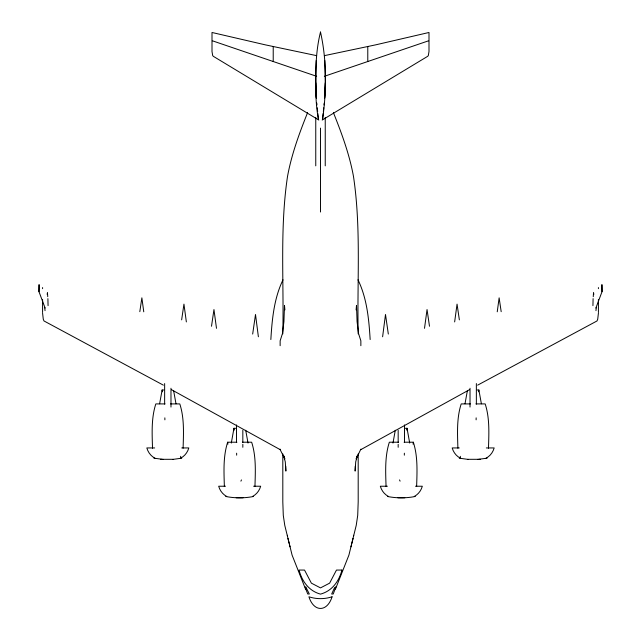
<?xml version="1.0" encoding="UTF-8"?>
<svg xmlns="http://www.w3.org/2000/svg" width="641" height="641" viewBox="0 0 641 641"><rect width="100%" height="100%" fill="white"/><g stroke="black" fill="none" stroke-linecap="round" stroke-linejoin="round"><path stroke-width="0.96" d="M317.848 113.545L318.433 119.282C314.763 99.868 315.749 80.077 316.229 60.446M316.309 97.608C315.42 75.726 315.132 53.435 320.5 32.05C326.878 60.558 326.662 90.461 322.567 119.282L323.152 113.545M404.327 455.166L404.367 453.203M476.111 419.831L476.151 417.86M183.102 448.203C183.534 433.444 184.416 418.156 179.8 403.91L170.562 403.91M254.95 486.503C255.382 471.736 256.264 456.448 251.649 442.202L242.418 442.202M416.634 486.503C417.059 471.736 417.948 456.448 413.333 442.202L404.094 442.202M488.482 448.203C488.915 433.444 489.796 418.156 485.181 403.91L475.942 403.91M355.274 466.135L355.122 471.087L355.715 461.832L357.486 455.23M324.658 98.241L325.243 82.809L324.771 60.446M324.691 97.608L325.243 82.809M48.067 305.605L47.899 298.65M270.847 339.546C272.064 319.258 274.036 298.321 283.01 279.805M593.101 298.65L592.933 305.605M593.254 296.663L593.542 292.697L593.83 294.387M382.613 336.781L385.497 314.499L388.326 334.057M356.108 309.899L356.508 305.396L357.077 321.59L358.551 333.568L360.859 340.82L360.859 345.699M595.962 310.637L596.274 307.496M323.344 111.638L323.737 107.808M324.034 104.94L324.226 103.025M413.1 444.157L413.333 442.202M424.51 328.328L427.042 309.555L429.486 326.253M454.645 321.926L457.049 304.122L459.357 319.859M497.24 311.806L499.131 297.841L501.182 311.67M139.818 311.67L141.869 297.841L143.76 311.806M181.643 319.859L183.951 304.122L186.355 321.926M211.514 326.253L213.958 309.555L216.49 328.328M252.674 334.057L255.503 314.499L258.387 336.781M406.739 430.095L407.035 428.292L405.368 428.292M478.595 391.803L478.883 390L477.216 390M47.17 294.387L47.458 292.697L47.746 296.663M159.617 403.79L162.117 390L163.784 390M231.297 443.067L233.965 428.292L235.632 428.292M392.973 443.067L395.289 430.263M465.005 403.79L467.321 390.986M353.503 536.309L353.688 535.275M351.885 543.296L353.047 538.384M351.436 545.203L350.956 546.829M236.906 442.202L227.667 442.202C223.052 456.448 223.941 471.736 224.366 486.503M357.109 456.12L356.172 458.868L360.859 449.149M595.874 308.057L602.043 291.631L601.923 284.62L601.995 291.711M307.592 112.64C299.275 133.368 291.535 154.425 287.513 176.467C279.732 228.549 284.019 281.463 282.809 333.889M335.435 589.167L348.904 555.13L356.228 525.348L357.71 515.42L358.191 501.943L358.191 453.932M240.912 481.151L241.465 479.917M287.368 535.275L287.497 536.309M39.005 291.711L39.077 284.62L38.957 291.631L45.126 308.057M322.199 120.043L427.579 56.376L428.284 55.679L428.997 51.536L428.997 41.136M469.589 389.64L360.859 449.621M477.649 385.153L596.995 320.965L597.708 319.322L598.414 313.137M181.748 458.171L173.062 459.381M253.604 496.463C244.614 498.289 234.71 498.289 225.72 496.463M487.128 458.171L478.523 459.309L467.858 459.309M415.28 496.463C406.29 498.289 396.386 498.289 387.396 496.463M324.354 76.311L428.997 40.663L428.997 32.483L375.81 44.822L324.362 55.655M477.529 459.437L480.285 459.277M173.142 459.309L162.477 459.309L153.872 458.171M243.131 497.745L236.192 497.745M404.808 497.745L397.869 497.745M165.058 403.91L155.819 403.91C151.204 418.156 152.085 433.444 152.518 448.203M470.438 403.91L461.2 403.91C456.584 418.156 457.466 433.444 457.898 448.203M398.582 442.202L389.351 442.202C384.736 456.448 385.618 471.736 386.05 486.503M154.657 447.939L146.829 447.939A16.706 15.368 -90 0 0 154.898 458.171M181.748 447.939L188.815 447.939A16.706 15.52 -90 0 1 180.666 458.171L180.666 456.312M459.252 447.939L452.185 447.939A16.706 15.52 -90 0 0 460.334 458.171L460.334 456.312M486.343 447.939L494.171 447.939A16.706 15.368 -90 0 1 486.102 458.171M225.512 486.231L218.677 486.231A16.706 15.368 -90 0 0 226.746 496.463M253.604 486.231L260.671 486.231A16.706 15.52 -90 0 1 252.522 496.463M387.396 486.231L380.329 486.231A16.706 15.52 -90 0 0 388.478 496.463M415.488 486.231L422.323 486.231A16.706 15.368 -90 0 1 414.254 496.463M467.938 459.381L459.252 458.171M160.715 459.277L163.471 459.437M316.638 55.655L265.19 44.822L212.003 32.483L212.003 40.663L316.646 76.311M283.891 456.12L284.828 458.868L280.141 449.621L171.411 389.64M163.351 385.153L44.005 320.965L43.292 319.322L42.586 313.137M318.801 120.043L213.421 56.376L212.716 55.679L212.003 51.536L212.003 41.136M399.535 479.917L400.088 481.151M357.99 279.805C366.964 298.321 368.936 319.258 370.153 339.546M305.565 589.167L292.096 555.13L284.772 525.348L283.29 515.42L282.809 501.943L282.809 453.932M333.408 112.64C341.725 133.368 349.465 154.425 353.487 176.467C361.268 228.549 356.981 281.463 358.191 333.889M290.044 546.829L289.564 545.203M283.514 455.23L285.285 461.832L285.878 471.087L285.726 466.135M287.953 538.384L289.115 543.296M478.883 390L481.383 403.79M407.035 428.292L409.703 443.067M245.711 430.263L248.027 443.067M173.679 390.986L175.995 403.79M233.965 428.292L234.261 430.095M162.117 390L162.405 391.803M227.667 442.202L227.9 444.157M316.774 103.025L316.966 104.94M317.263 107.808L317.656 111.638M44.726 307.496L45.038 310.637M284.892 309.899L284.492 305.396L283.923 321.59L282.449 333.568L280.141 340.82L280.141 345.699M315.757 82.809L316.342 98.241M236.633 453.203L236.673 455.166M164.849 417.86L164.889 419.831M598.414 287.569L598.414 288.666M598.414 299.395L598.414 312.383M476.359 383.55L476.359 404.11M470.021 388.246L470.021 407.059M404.503 424.935L404.503 442.402M398.173 430.295L398.173 442.402M398.173 444.357L398.173 447.29M367.782 46.513L367.782 61.52M325.243 117.591L325.243 165.851M320.5 32.05L320.5 33.628M320.5 128.112L320.5 212.019M315.757 117.591L315.757 165.851M280.141 449.149L280.141 449.621M273.218 46.513L273.218 61.52M242.827 430.295L242.827 442.402M242.827 444.357L242.827 447.29M236.497 424.935L236.497 442.402M170.979 388.246L170.979 407.059M164.641 383.55L164.641 404.11M42.586 287.569L42.586 288.666M42.586 299.395L42.586 312.383M335.772 587.084L333.24 594.023L331.677 594.023L334.586 587.637L335.772 587.084M341.957 570.057C339.017 581.227 332.158 590.978 320.5 594.127C308.842 590.978 301.983 581.227 299.043 570.057L304.523 570.057L311.374 583.15L320.5 587.893L329.626 583.15L336.477 570.057L341.957 570.057M332.078 596.795C327.222 612.315 313.778 612.315 308.922 596.795C316.494 599.263 324.506 599.263 332.078 596.795M305.861 587.084L305.228 587.084L305.525 588.382L307.76 594.023L309.323 594.023L305.861 587.084"/></g></svg>
